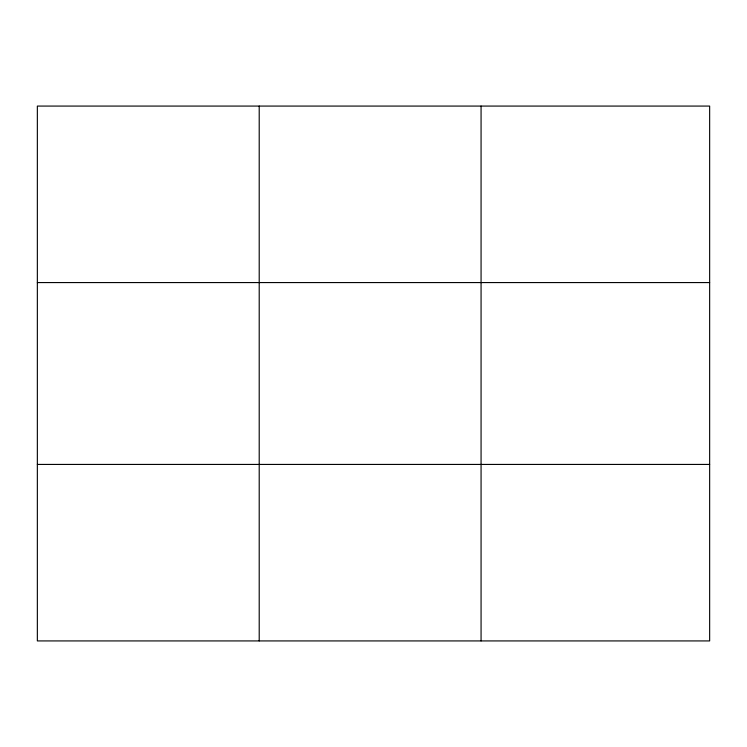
<?xml version="1.0" encoding="UTF-8"?>
<svg xmlns="http://www.w3.org/2000/svg" width="747" height="747" viewBox="0 0 747 747"><rect width="100%" height="100%" fill="white"/><g stroke="black" fill="none" stroke-linecap="round" stroke-linejoin="round"><path stroke-width="1.12" d="M259.209 106.074L259.209 640.926M481.068 106.074L481.068 640.926M709.65 282.571L709.65 106.074L37.35 106.074L37.35 640.926L709.65 640.926L709.65 282.571L37.35 282.571M37.35 464.429L709.65 464.429"/></g></svg>
